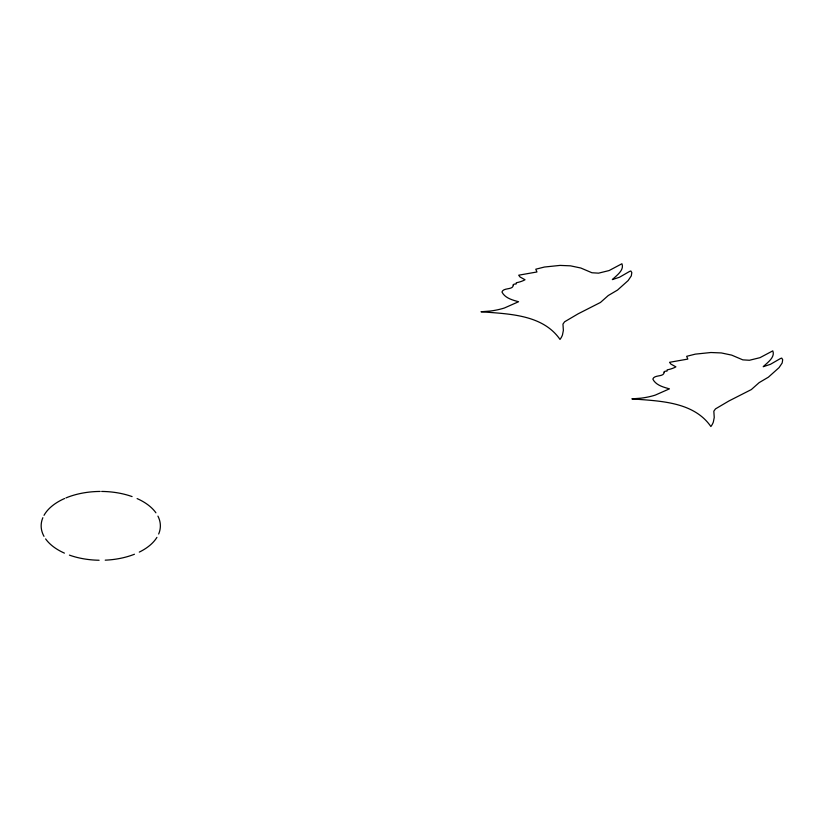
<?xml version="1.0" encoding="UTF-8"?>
<svg xmlns="http://www.w3.org/2000/svg" width="824" height="824" viewBox="0 0 824 824"><rect width="100%" height="100%" fill="white"/><g stroke="black" fill="none" stroke-linecap="round" stroke-linejoin="round"><path stroke-width="1.24" d="M157.93 516.123A59.596 34.412 0 0 1 158.661 534.014M156.91 537.382A59.596 34.412 0 0 1 139.297 552.101M134.446 554.243A59.596 34.412 0 0 1 105.215 560.166M99.117 560.248A59.596 34.412 0 0 1 69.432 555.129M64.416 553.12A59.596 34.412 0 0 1 45.619 538.906M44.002 536.352A59.596 34.412 0 0 1 42.858 517.699M44.022 515.33A59.596 34.412 0 0 1 64.581 498.51M65.899 497.943A59.596 34.412 0 0 1 100.188 491.444M101.671 491.444A59.596 34.412 0 0 1 132.087 496.584M137.114 498.582A59.596 34.412 0 0 1 155.911 512.806M513.228 284.929C513.445 290.316 503.361 287.267 501.96 292.015C504.958 298.103 512.518 300.049 518.553 301.738L504.37 308.011A52.561 30.344 0 0 1 490.177 311.06L481 311.76C508.552 313.965 542.656 314.356 560.001 339.426A38.656 22.32 0 0 0 562.483 334.884L563.369 330.383L562.957 324.1L564.595 321.793L578.108 313.831L600.459 302.459L608.266 295.528L617.516 290.069L628.146 280.562L631.297 275.875L631.812 272.61L630.854 271.003L629.608 271.415L619.524 277.224L612.335 279.604C616.393 275.566 624.561 270.231 621.914 263.752L609.111 270.56L598.574 273.156L591.941 272.754L580.807 268.016L570.445 265.833L560.032 265.41L544.448 267.028L535.785 269.211L536.949 271.971L518.687 275.195L520.006 276.967L525.032 279.748C522.282 281.293 519.274 282.158 516.288 282.766C516.967 285.31 514.341 282.931 513.228 284.929M664.103 372.036C664.319 377.423 654.235 374.374 652.835 379.112C655.832 385.21 663.392 387.156 669.428 388.846L655.245 395.118A52.561 30.344 0 0 1 641.051 398.167L631.874 398.868C659.427 401.072 693.53 401.463 710.875 426.533A38.656 22.32 0 0 0 713.357 421.991L714.243 417.48L713.831 411.207L715.469 408.9L728.983 400.938L751.334 389.567L759.141 382.635L768.39 377.176L779.02 367.669L782.172 362.982L782.687 359.717L781.729 358.11L780.483 358.522L770.399 364.332L763.209 366.711C767.268 362.673 775.436 357.338 772.788 350.859L759.986 357.668L749.449 360.263L742.815 359.861L731.681 355.123L721.319 352.94L710.906 352.517L695.322 354.135L686.66 356.318L687.824 359.079L669.562 362.303L670.88 364.074L675.907 366.855C673.156 368.4 670.149 369.265 667.162 369.873C667.842 372.417 665.215 370.038 664.103 372.036"/></g></svg>
